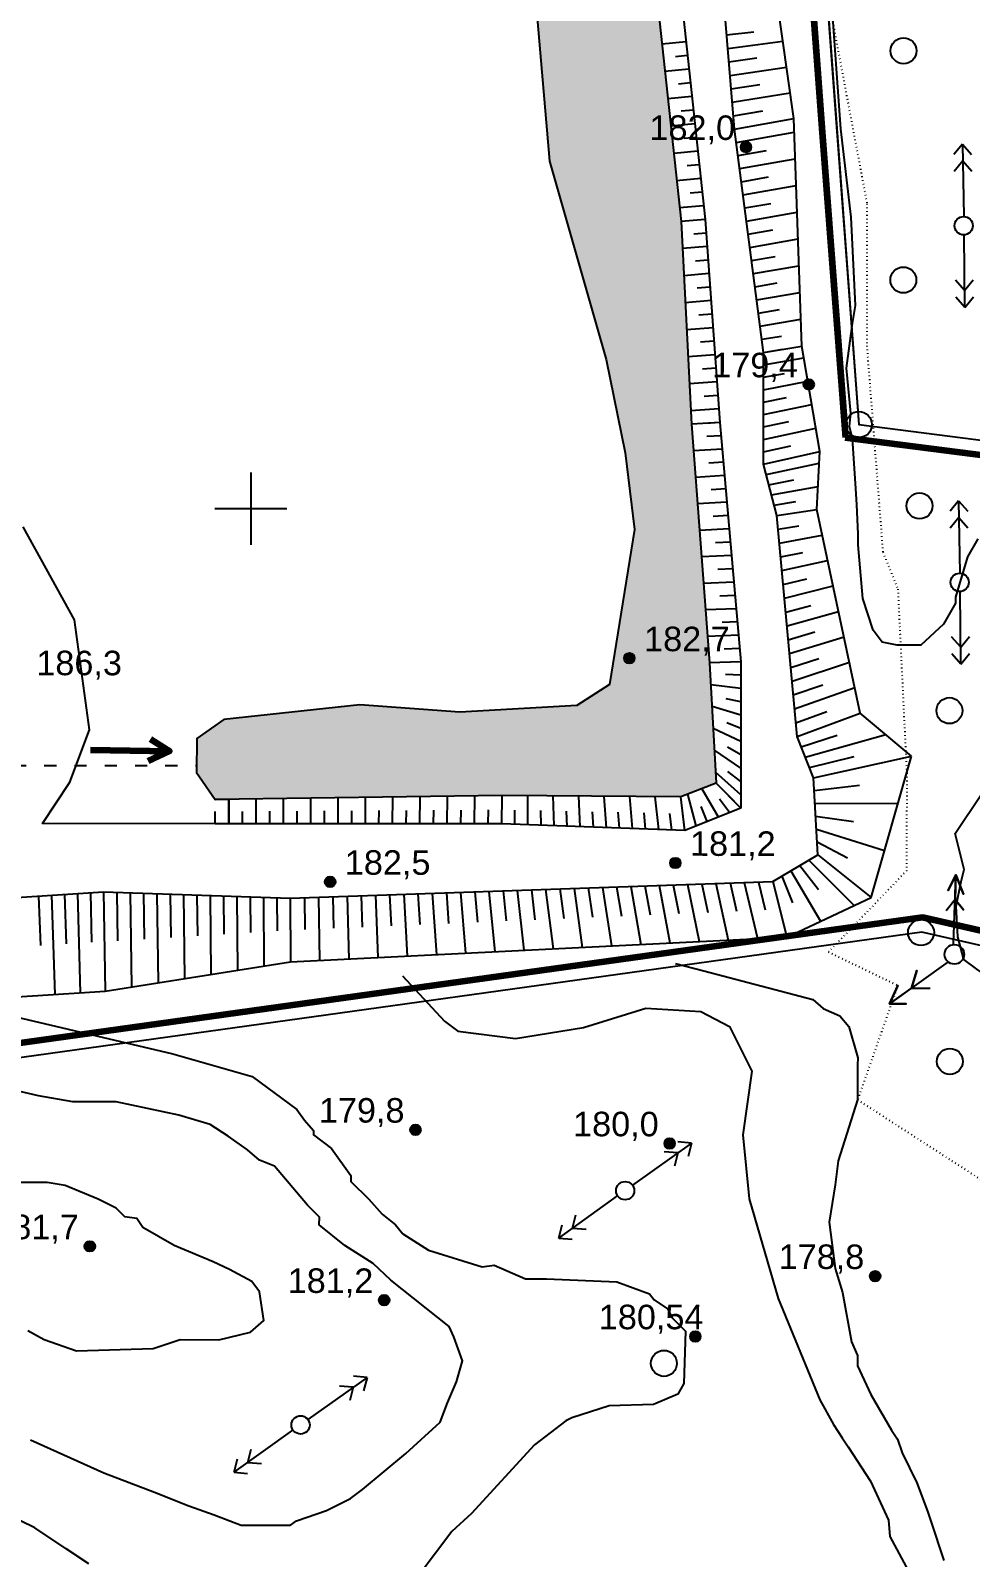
# Model space of a CAD drawing. Header units: millimetres. Extents: x 6243 to 9314, y 4730 to 7085.
# Drawn here: x 7769.4 to 7899.9, y 5654.5 to 5866.3 of the extents above; entities that cross this region are included whole.
import ezdxf

# ---------------------------------------------------------------- set-up
doc = ezdxf.new("R2010")
doc.units = ezdxf.units.MM
doc.header["$LTSCALE"] = 0.7
doc.linetypes.add('ACAD_ISO03W100', pattern=[30, 12, -18])
doc.linetypes.add('ACAD_ISO07W100', pattern=[3, 0, -3])
for name, color, linetype in [('відм', 14, 'Continuous'), ('горизонталі', 22, 'Continuous'), ('горный отвод', 7, 'Continuous'), ('дерево', 7, 'Continuous'), ('Откос', 7, 'Continuous'), ('чорн', 255, 'Continuous')]:
    doc.layers.add(name, color=color, linetype=linetype)
doc.styles.get("Standard").update_dxf_attribs({"font": 'arial.ttf'})

# ---------------------------------------------------------------- blocks, each defined once
blk = doc.blocks.new('1')
at = {"layer": 'чорн', "color": 7, "ltscale": 0.2, "transparency": 33554687}
for p, q in [((5601.51, 1990.78), (5598.6, 1986.67)), ((5594.99, 1981.51), (5597.87, 1985.63))]:
    blk.add_line(p, q, dxfattribs=at)
for points in [[(5601.51, 1990.78), (5600.59, 1990.54)], [(5601.51, 1990.78), (5601.59, 1989.83)], [(5600.83, 1989.82), (5599.91, 1989.58)], [(5600.83, 1989.82), (5600.92, 1988.87)], [(5595.66, 1982.47), (5595.57, 1983.42)], [(5595.66, 1982.47), (5596.58, 1982.71)], [(5594.99, 1981.51), (5594.9, 1982.46)], [(5594.99, 1981.51), (5595.9, 1981.75)]]:
    blk.add_lwpolyline(points, dxfattribs=at)
blk.add_circle((5598.25, 1986.14), 0.633, dxfattribs=at)

msp = doc.modelspace()

# ---------------------------------------------------------------- hatches: boundary and pattern name
at = {"layer": 'відм', "ltscale": 0.2}
h = msp.add_hatch(color=256, dxfattribs=at)
h.dxf.hatch_style = 1
h.paths.add_polyline_path([(7869.44, 5850.15, 1), (7867.97, 5850.15, 1)])
h = msp.add_hatch(color=256, dxfattribs=at)
h.dxf.hatch_style = 1
h.paths.add_polyline_path([(7878.15, 5817.22, 1), (7876.68, 5817.22, 1)])
h = msp.add_hatch(color=256, dxfattribs=at)
h.dxf.hatch_style = 1
h.paths.add_polyline_path([(7853.25, 5779.23, 1), (7851.78, 5779.24, 1)])
h = msp.add_hatch(color=256, dxfattribs=at)
h.dxf.hatch_style = 1
h.paths.add_polyline_path([(7859.62, 5750.84, 1), (7858.16, 5750.84, 1)])
h = msp.add_hatch(color=256, dxfattribs=at)
h.dxf.hatch_style = 1
h.paths.add_polyline_path([(7811.71, 5748.22, 1), (7810.24, 5748.22, 1)])
h = msp.add_hatch(color=32, dxfattribs=at)
h.dxf.hatch_style = 1
h.paths.add_polyline_path([(7823.56, 5713.82, 1), (7822.09, 5713.83, 1)])
h = msp.add_hatch(color=32, dxfattribs=at)
h.dxf.hatch_style = 1
h.paths.add_polyline_path([(7858.84, 5711.92, 1), (7857.37, 5711.92, 1)])
h = msp.add_hatch(color=32, dxfattribs=at)
h.dxf.hatch_style = 1
h.paths.add_polyline_path([(7778.36, 5697.65, 1), (7776.9, 5697.65, 1)])
h = msp.add_hatch(color=32, dxfattribs=at)
h.dxf.hatch_style = 1
h.paths.add_polyline_path([(7887.37, 5693.51, 1), (7885.9, 5693.51, 1)])
h = msp.add_hatch(color=32, dxfattribs=at)
h.dxf.hatch_style = 1
h.paths.add_polyline_path([(7819.22, 5690.19, 1), (7817.76, 5690.2, 1)])
h = msp.add_hatch(color=256, dxfattribs=at)
h.dxf.hatch_style = 1
h.paths.add_polyline_path([(7862.4, 5685.15, 1), (7860.94, 5685.15, 1)])
at = {"layer": 'чорн', "ltscale": 0.2}
h = msp.add_hatch(color=5, dxfattribs=at)
h.dxf.hatch_style = 1
h.paths.add_polyline_path([(7817.77, 5916.46), (7829.59, 5912.84), (7837.8, 5896.72), (7839.37, 5871.87), (7841.43, 5848.18), (7849.29, 5820.66), (7851.94, 5807.75), (7853.21, 5797.12), (7849.76, 5775.58), (7845.21, 5772.67), (7829, 5771.75), (7815.11, 5772.79), (7796.24, 5770.76), (7792.46, 5768.11), (7792.45, 5763.4), (7795.03, 5759.64), (7796.93, 5759.67), (7834.87, 5760.19), (7859.63, 5760.01), (7864.57, 5761.93), (7863.64, 5778.58), (7861.13, 5811.69), (7859.68, 5839.81), (7856.4, 5870.32, -0.729146), (7855.07, 5870.74, -0.650103), (7856.3, 5871.29), (7855.82, 5875.77), (7852.6, 5908.24), (7851.18, 5928.5), (7846.17, 5951.53), (7842.34, 5954.72), (7833.23, 5955.25), (7777.53, 5951.19), (7753.01, 5940.6), (7747.54, 5932.32), (7746.31, 5920.64), (7747.75, 5914.33), (7753.7, 5910.16), (7761.02, 5910.15), (7772.85, 5913.28), (7792.15, 5911.39)])
h.paths.add_polyline_path([(7834.92, 5950.23), (7834.93, 5953.37), (7838.75, 5953.37), (7838.75, 5950.23)], flags=16)
h.paths.add_polyline_path([(7853.18, 5778.36), (7866.77, 5778.34), (7866.78, 5785.35), (7853.19, 5785.36)], flags=9)
h.paths.add_polyline_path([(7846.28, 5928.47), (7859.86, 5928.46), (7859.87, 5935.46), (7846.29, 5935.48)], flags=24)
h.paths.add_polyline_path([(7841.03, 5869.88), (7854.62, 5869.86), (7854.62, 5876.87), (7841.04, 5876.89)], flags=24)
h.paths.add_polyline_path([(7853.93, 5849.29), (7867.51, 5849.27), (7867.52, 5856.28), (7853.94, 5856.29)], flags=9)

# ---------------------------------------------------------------- linework, layer by layer
at = {"layer": 'відм', "color": 7, "ltscale": 0.2}
for centre in [(7868.7, 5850.15), (7877.41, 5817.22), (7852.51, 5779.24), (7858.89, 5750.84), (7810.98, 5748.22), (7861.67, 5685.15)]:
    msp.add_circle(centre, 0.733, dxfattribs=at)
at = {"layer": 'відм', "color": 32, "ltscale": 0.2}
for centre in [(7822.82, 5713.82), (7858.1, 5711.92), (7777.63, 5697.65), (7886.63, 5693.51), (7818.49, 5690.19)]:
    msp.add_circle(centre, 0.733, dxfattribs=at)
at = {"layer": 'горизонталі', "color": 32}
for points in [[(7900.88, 5795.79), (7899.42, 5793.3), (7897.76, 5787.7), (7897.76, 5786.87), (7896.09, 5783.97), (7892.98, 5781.06), (7889.66, 5781.07), (7887.58, 5781.49), (7886.34, 5783.15), (7884.89, 5787.51), (7884.28, 5794.98), (7884.28, 5796.43), (7884.08, 5800.58), (7883.88, 5803.48), (7883.47, 5809.71), (7883.05, 5811.37), (7883.26, 5813.24), (7882.65, 5819.46), (7883.49, 5825.68), (7883.9, 5828.17), (7883.3, 5840.42), (7881.86, 5852.66), (7881.45, 5858.47), (7880.63, 5870.09)], [(7903.15, 5734.43), (7900.74, 5736.1), (7898.95, 5737.43), (7898.12, 5740.6), (7897.85, 5744.86), (7898.54, 5748.28), (7898.96, 5749.93), (7897.72, 5754.92), (7901.46, 5760.51), (7901.88, 5761.76), (7906.44, 5763.62), (7909.76, 5763.2), (7912.04, 5761.75), (7913.49, 5760.5), (7915.36, 5758.63), (7917.85, 5758.21)], [(7858.9, 5736.91), (7862.84, 5735.87), (7877.98, 5731.91), (7879.43, 5730.66), (7881.71, 5729.62), (7882.96, 5728.17), (7884.2, 5723.81), (7884.19, 5722.77), (7884.19, 5718), (7881.48, 5709.5), (7881.06, 5706.18), (7880.23, 5700.99), (7881.05, 5694.56), (7882.08, 5691.24), (7883.32, 5684.39), (7884.15, 5682.52), (7884.15, 5681.07), (7886.01, 5677.12), (7888.91, 5672.14), (7889.74, 5670.89), (7890.36, 5669.03), (7892.43, 5664.87), (7893.87, 5660.93), (7894.29, 5659.68), (7896.15, 5654.08)], [(7821.03, 5735.2), (7826.84, 5728.9), (7828.68, 5727.51), (7836.72, 5726.49), (7846.14, 5728.01), (7854.78, 5730.68), (7862.44, 5730.25), (7866.43, 5728.17), (7869.5, 5721.96), (7868.28, 5713.11), (7869.15, 5704.24), (7873.16, 5690.42), (7878.95, 5676.37), (7880.82, 5672.95), (7882.06, 5671.11), (7882.89, 5669.86), (7885.99, 5665.09), (7888.48, 5659.69), (7888.68, 5657.41), (7891.58, 5652.01)], [(7760.04, 5731.2), (7789.17, 5724.34), (7800.16, 5721.21), (7806.38, 5716.64), (7807.42, 5715.18), (7808.66, 5713.73), (7808.66, 5713.11), (7811.15, 5711.24), (7813.84, 5707.5), (7813.84, 5706.67), (7816.33, 5704.18), (7818.19, 5702.1), (7820.06, 5700.65), (7821.09, 5699.4), (7824.62, 5697.11), (7832.08, 5694.82), (7833.74, 5695.03), (7838.1, 5693.16), (7841, 5693.15), (7850.75, 5692.73), (7855.32, 5691.06), (7855.94, 5690.23), (7857.8, 5688.98), (7858.43, 5687.74), (7860.29, 5685.87), (7860.07, 5678.61), (7859.24, 5677.15), (7855.87, 5675.71), (7849.7, 5675.51), (7844.51, 5673.85), (7843.68, 5673.44), (7839.32, 5670.12), (7830.59, 5660.59), (7827.89, 5658.1), (7823.32, 5652.09)], [(7769.39, 5670.83), (7779.56, 5666.25), (7786.61, 5663.55), (7791.38, 5661.67), (7794.9, 5660.42), (7798.64, 5658.97), (7801.13, 5658.96), (7805.48, 5658.96), (7806.31, 5659.58), (7810.47, 5661.03), (7813.79, 5662.68), (7815.45, 5663.93), (7821.47, 5668.9), (7826.25, 5673.25), (7827.29, 5675.95), (7828.54, 5678.85), (7829.37, 5681.75), (7828.13, 5685.08), (7827.51, 5686.53), (7819.42, 5692.97), (7816.94, 5695.26), (7813, 5697.75), (7809.47, 5700.66), (7809.48, 5701.7), (7807.82, 5703.36), (7803.26, 5708.76), (7801.19, 5709.59), (7799.53, 5711.04), (7796.83, 5712.92), (7794.34, 5714.58), (7789.99, 5715.83), (7781.28, 5717.71), (7775.26, 5717.71), (7770.49, 5718.55), (7765.1, 5719.8)], [(7769, 5685.97), (7771.28, 5684.73), (7775.78, 5683.18), (7786.42, 5683.46), (7790.16, 5684.71), (7795.55, 5684.7), (7799.91, 5685.73), (7801.78, 5687.39), (7801.78, 5687.39), (7801.16, 5691.33), (7800.13, 5692.79), (7797.02, 5694.45), (7794.74, 5695.49), (7789.35, 5697.78), (7784.99, 5700.27), (7784.16, 5701.52), (7782.5, 5701.73), (7781.26, 5702.97), (7778.77, 5704.22), (7774.21, 5706.09), (7771.72, 5706.51), (7767.78, 5706.52)], [(7777.47, 5653.6), (7774.36, 5655.68), (7770, 5658.59), (7763.99, 5661.5)]]:
    msp.add_lwpolyline(points, dxfattribs=at)
at = {"layer": 'горный отвод', "color": 2, "lineweight": 200, "ltscale": 0.2}
msp.add_line((7882.48, 5809.87), (7996.95, 5795.2), dxfattribs=at)
at = {"layer": 'горный отвод', "color": 7, "ltscale": 0.2}
for points in [[(6833.81, 6399.02), (7050.49, 6541.99), (7159.64, 6603.79), (7192.72, 6605.52), (7214.71, 6594.41), (7446.38, 6394.62), (7812.87, 6318.98), (7813.33, 6270.44), (8212.54, 6212.33), (8210.56, 6196.61), (8228.28, 6077.75), (8075.07, 6062.83), (7942.18, 6050.2), (7867.23, 6042.06), (7881.29, 5852.33), (7884.37, 5811.65), (7998.72, 5796.99), (8009.93, 5714.66)], [(8210.56, 6196.61), (8225.4, 6093.88), (8228.28, 6077.75), (7867.23, 6042.06), (7884.37, 5811.65), (7998.72, 5796.99), (8009.93, 5714.66), (7893.11, 5741.23), (7485.75, 5684.53), (7371.91, 5668.57), (7363.94, 5566.46)], [(8007.55, 5717.27), (7893.2, 5743.27), (7485.48, 5686.52), (7370.03, 5670.34), (7361.89, 5566.02)], [(8007.55, 5717.27), (7893.2, 5743.27), (7485.48, 5686.52), (7370.03, 5670.34), (7361.89, 5566.02)], [(8007.55, 5717.27), (7893.2, 5743.27), (7485.48, 5686.52), (7370.03, 5670.34), (7361.89, 5566.02)], [(8007.55, 5717.26), (7893.2, 5743.27), (7485.48, 5686.52), (7370.03, 5670.33), (7361.89, 5566.03)]]:
    msp.add_lwpolyline(points, dxfattribs=at)
at = {"layer": 'горный отвод', "color": 2, "ltscale": 0.2}
for points in [[(7865.08, 6043.85), (7879.29, 5852.18), (7882.36, 5811.5)], [(7865.22, 6041.91), (7879.29, 5852.18), (7882.36, 5811.5)], [(7865.22, 6041.91), (7879.29, 5852.18), (7882.36, 5811.5)], [(7865.22, 6041.91), (7879.29, 5852.18), (7882.36, 5811.5)]]:
    msp.add_lwpolyline(points, dxfattribs=at)
at = {"layer": 'горный отвод', "color": 2, "lineweight": 200, "ltscale": 0.2}
for points in [[(7865.22, 6041.91), (7879.29, 5852.18), (7882.49, 5809.87)], [(8007.55, 5717.26), (7893.2, 5743.26), (7485.48, 5686.52), (7370.03, 5670.33), (7361.89, 5566.03)]]:
    msp.add_lwpolyline(points, dxfattribs=at)
at = {"layer": 'дерево', "color": 7, "ltscale": 0.2}
for centre in [(7890.56, 5863.51), (7890.53, 5831.71), (7884.37, 5811.65), (7892.78, 5800.37), (7896.93, 5771.97), (7892.99, 5741.18), (7896.99, 5723.31), (7857.31, 5681.42)]:
    msp.add_circle(centre, 1.8, dxfattribs=at)
at = {"layer": 'Откос', "color": 7, "ltscale": 0.15}
for p, q in [((7866.01, 5865.71), (7869.78, 5866.16)), ((7860.37, 5864.74), (7857.04, 5864.41)), ((7866.17, 5863.84), (7873.81, 5864.83)), ((7860.57, 5862.85), (7858.91, 5862.68)), ((7866.33, 5861.97), (7870.2, 5862.51)), ((7866.48, 5860.1), (7874.32, 5861.25)), ((7860.78, 5860.95), (7857.45, 5860.63)), ((7860.98, 5859.06), (7859.31, 5858.89)), ((7861.18, 5857.16), (7857.85, 5856.84)), ((7866.64, 5858.23), (7870.61, 5858.85)), ((7866.8, 5856.36), (7874.83, 5857.67)), ((7861.39, 5855.27), (7859.72, 5855.11)), ((7866.96, 5854.5), (7871.02, 5855.19)), ((7861.59, 5853.37), (7858.26, 5853.06)), ((7867.12, 5852.63), (7875.34, 5854.1)), ((7867.12, 5852.63), (7871.23, 5853.36)), ((7861.8, 5851.48), (7860.13, 5851.32)), ((7867.35, 5850.8), (7875.4, 5852.24)), ((7862, 5849.58), (7858.67, 5849.27)), ((7867.59, 5848.98), (7871.53, 5849.68)), ((7867.83, 5847.16), (7875.53, 5848.53)), ((7862.2, 5847.69), (7860.54, 5847.53)), ((7862.41, 5845.79), (7859.07, 5845.49)), ((7868.06, 5845.34), (7871.83, 5846.01)), ((7868.3, 5843.52), (7875.66, 5844.82)), ((7862.61, 5843.9), (7860.94, 5843.75)), ((7868.54, 5841.7), (7872.13, 5842.33)), ((7862.81, 5842), (7859.48, 5841.7)), ((7863.02, 5840.11), (7859.68, 5839.81)), ((7863.02, 5840.11), (7861.35, 5839.96)), ((7868.77, 5839.88), (7875.79, 5841.11)), ((7863.16, 5838.23), (7861.47, 5838.08)), ((7869.01, 5838.05), (7872.43, 5838.65)), ((7863.29, 5836.35), (7859.88, 5836.06)), ((7869.25, 5836.23), (7875.92, 5837.4)), ((7863.43, 5834.48), (7861.7, 5834.33)), ((7869.48, 5834.41), (7872.73, 5834.98)), ((7869.72, 5832.59), (7876.05, 5833.68)), ((7863.57, 5832.6), (7860.07, 5832.31)), ((7863.7, 5830.72), (7861.94, 5830.58)), ((7869.96, 5830.77), (7873.03, 5831.3)), ((7870.19, 5828.95), (7876.18, 5829.97)), ((7863.84, 5828.85), (7860.26, 5828.56)), ((7870.43, 5827.12), (7873.33, 5827.62)), ((7863.98, 5826.97), (7862.17, 5826.83)), ((7870.67, 5825.3), (7876.31, 5826.26)), ((7864.12, 5825.09), (7860.46, 5824.81)), ((7864.25, 5823.22), (7862.4, 5823.08)), ((7870.9, 5823.48), (7873.64, 5823.94)), ((7864.39, 5821.34), (7860.65, 5821.06)), ((7871.14, 5821.66), (7876.43, 5822.55)), ((7871.14, 5821.66), (7873.79, 5822.11)), ((7871.14, 5819.94), (7876.71, 5820.93)), ((7864.53, 5819.46), (7862.64, 5819.32)), ((7871.13, 5818.21), (7874.06, 5818.76)), ((7864.66, 5817.59), (7860.84, 5817.31)), ((7871.13, 5816.49), (7877.28, 5817.67)), ((7864.8, 5815.71), (7862.87, 5815.57)), ((7871.13, 5814.76), (7874.34, 5815.41)), ((7864.94, 5813.83), (7861.03, 5813.56)), ((7871.13, 5813.04), (7877.84, 5814.42)), ((7865.08, 5811.95), (7861.13, 5811.69)), ((7865.08, 5811.95), (7863.1, 5811.82)), ((7871.12, 5809.59), (7878.4, 5811.17)), ((7871.13, 5811.32), (7874.62, 5812.06)), ((7865.4, 5808.26), (7861.41, 5808.01)), ((7865.24, 5810.11), (7863.25, 5809.98)), ((7871.12, 5807.87), (7874.9, 5808.71)), ((7865.56, 5806.42), (7863.56, 5806.29)), ((7871.12, 5806.15), (7878.96, 5807.92)), ((7871.12, 5806.15), (7875.04, 5807.03)), ((7871.49, 5804.73), (7878.87, 5806.31)), ((7865.73, 5804.57), (7861.69, 5804.33)), ((7871.87, 5803.31), (7875.33, 5804)), ((7865.89, 5802.72), (7863.86, 5802.61)), ((7872.24, 5801.89), (7878.7, 5803.08)), ((7866.05, 5800.88), (7861.97, 5800.65)), ((7872.61, 5800.47), (7875.61, 5800.97)), ((7872.99, 5799.05), (7878.52, 5799.85)), ((7872.99, 5799.05), (7878.52, 5799.85)), ((7866.21, 5799.03), (7864.16, 5798.92)), ((7873.16, 5797.14), (7876.03, 5797.61)), ((7866.38, 5797.19), (7862.25, 5796.97)), ((7873.34, 5795.22), (7879.28, 5796.32)), ((7866.7, 5793.49), (7862.53, 5793.3)), ((7866.54, 5795.34), (7864.46, 5795.24)), ((7873.51, 5793.3), (7876.58, 5793.93)), ((7866.86, 5791.65), (7864.77, 5791.55)), ((7873.69, 5791.39), (7880.03, 5792.79)), ((7867.03, 5789.8), (7862.81, 5789.62)), ((7873.86, 5789.47), (7877.14, 5790.25)), ((7874.04, 5787.55), (7880.79, 5789.27)), ((7867.19, 5787.96), (7865.07, 5787.87)), ((7867.35, 5786.11), (7863.09, 5785.94)), ((7874.21, 5785.64), (7877.69, 5786.57)), ((7874.39, 5783.72), (7881.54, 5785.74)), ((7867.51, 5784.27), (7865.37, 5784.18)), ((7874.56, 5781.8), (7878.24, 5782.89)), ((7867.68, 5782.42), (7863.37, 5782.26)), ((7874.74, 5779.89), (7882.3, 5782.21)), ((7868, 5778.73), (7863.64, 5778.58)), ((7868, 5778.73), (7863.64, 5778.58)), ((7867.84, 5780.57), (7865.67, 5780.5)), ((7874.91, 5777.97), (7878.79, 5779.21)), ((7875.09, 5776.05), (7883.05, 5778.69)), ((7868, 5776.88), (7865.86, 5776.98)), ((7868, 5775.04), (7863.81, 5775.55)), ((7875.26, 5774.14), (7879.35, 5775.53)), ((7875.44, 5772.22), (7883.81, 5775.16)), ((7867.99, 5771.36), (7863.98, 5772.53)), ((7867.99, 5773.2), (7865.95, 5773.62)), ((7867.99, 5769.51), (7866.03, 5770.26)), ((7875.62, 5770.3), (7879.9, 5771.85)), ((7875.79, 5768.39), (7884.56, 5771.63)), ((7875.79, 5768.39), (7884.56, 5771.63)), ((7867.99, 5767.67), (7864.15, 5769.5)), ((7876.36, 5766.96), (7881.35, 5768.55)), ((7876.93, 5765.52), (7888.12, 5768.64)), ((7867.98, 5763.98), (7864.31, 5766.47)), ((7867.99, 5765.83), (7866.11, 5766.9)), ((7877.5, 5764.09), (7883.7, 5765.62)), ((7878.08, 5762.66), (7891.68, 5765.66)), ((7878.08, 5762.66), (7891.68, 5765.66)), ((7867.98, 5760.3), (7864.48, 5763.44)), ((7867.98, 5758.46), (7864.57, 5761.93)), ((7867.98, 5762.14), (7866.19, 5763.55)), ((7878.17, 5760.88), (7884.46, 5761.63)), ((7796.92, 5756.29), (7796.93, 5759.67)), ((7800.71, 5756.29), (7800.72, 5759.72)), ((7804.5, 5756.28), (7804.52, 5759.77)), ((7808.29, 5756.28), (7808.31, 5759.82)), ((7812.08, 5756.27), (7812.11, 5759.88)), ((7815.87, 5756.27), (7815.9, 5759.93)), ((7819.65, 5756.26), (7819.69, 5759.98)), ((7823.44, 5756.26), (7823.49, 5760.03)), ((7827.23, 5756.25), (7827.28, 5760.08)), ((7831.02, 5756.25), (7831.08, 5760.14)), ((7834.81, 5756.25), (7834.87, 5760.19)), ((7834.81, 5756.25), (7834.87, 5760.19)), ((7838.44, 5756.12), (7838.41, 5760.16)), ((7842.07, 5755.99), (7841.94, 5760.14)), ((7845.7, 5755.86), (7845.48, 5760.11)), ((7849.33, 5755.73), (7849.02, 5760.08)), ((7852.96, 5755.6), (7852.56, 5760.06)), ((7856.59, 5755.47), (7856.09, 5760.03)), ((7860.22, 5755.34), (7859.63, 5760.01)), ((7861.77, 5755.97), (7860.62, 5760.39)), ((7864.87, 5757.21), (7862.59, 5761.16)), ((7866.43, 5757.83), (7865, 5759.69)), ((7867.98, 5758.46), (7866.27, 5760.19)), ((7795.03, 5756.29), (7795.03, 5757.97)), ((7798.82, 5756.29), (7798.82, 5757.99)), ((7802.61, 5756.28), (7802.61, 5758.01)), ((7806.39, 5756.28), (7806.4, 5758.04)), ((7810.18, 5756.28), (7810.2, 5758.06)), ((7813.97, 5756.27), (7813.99, 5758.09)), ((7817.76, 5756.27), (7817.78, 5758.11)), ((7821.55, 5756.26), (7821.57, 5758.13)), ((7825.34, 5756.26), (7825.36, 5758.16)), ((7829.12, 5756.25), (7829.15, 5758.18)), ((7832.91, 5756.25), (7832.94, 5758.21)), ((7836.62, 5756.18), (7836.63, 5758.18)), ((7840.25, 5756.05), (7840.21, 5758.1)), ((7843.88, 5755.92), (7843.8, 5758.02)), ((7847.51, 5755.79), (7847.38, 5757.95)), ((7851.14, 5755.67), (7850.97, 5757.87)), ((7854.77, 5755.54), (7854.55, 5757.79)), ((7858.4, 5755.41), (7858.13, 5757.71)), ((7860.22, 5755.34), (7859.92, 5757.67)), ((7863.32, 5756.59), (7862.46, 5758.68)), ((7878.27, 5759.1), (7889.81, 5759.12)), ((7878.36, 5757.31), (7883.62, 5756.58)), ((7878.46, 5755.53), (7887.94, 5752.58)), ((7878.56, 5753.75), (7882.78, 5751.53)), ((7877.4, 5751.22), (7883.72, 5744.94)), ((7878.65, 5751.97), (7882.36, 5749)), ((7878.65, 5751.97), (7886.07, 5746.04)), ((7873.65, 5749), (7875.17, 5745.33)), ((7874.9, 5749.74), (7879.04, 5742.75)), ((7876.15, 5750.48), (7878.77, 5747.16)), ((7779.54, 5746.82), (7779.74, 5733.06)), ((7779.54, 5746.82), (7779.74, 5733.06)), ((7781.39, 5746.76), (7781.48, 5740.05)), ((7829.08, 5746.76), (7829.77, 5738.32)), ((7831.04, 5746.83), (7831.42, 5742.63)), ((7833.01, 5746.9), (7833.83, 5738.52)), ((7834.98, 5746.97), (7835.42, 5742.79)), ((7836.95, 5747.04), (7837.88, 5738.72)), ((7838.92, 5747.1), (7839.41, 5742.96)), ((7840.89, 5747.17), (7841.93, 5738.93)), ((7842.86, 5747.24), (7843.41, 5743.13)), ((7844.83, 5747.31), (7845.98, 5739.13)), ((7846.8, 5747.38), (7847.4, 5743.3)), ((7848.77, 5747.44), (7850.04, 5739.33)), ((7850.74, 5747.51), (7851.4, 5743.47)), ((7852.7, 5747.58), (7854.09, 5739.54)), ((7854.67, 5747.65), (7855.39, 5743.64)), ((7856.64, 5747.72), (7858.14, 5739.74)), ((7858.61, 5747.78), (7859.39, 5743.81)), ((7860.58, 5747.85), (7862.19, 5739.94)), ((7862.55, 5747.92), (7863.38, 5743.98)), ((7864.52, 5747.99), (7866.24, 5740.15)), ((7866.49, 5748.06), (7867.38, 5744.15)), ((7868.46, 5748.12), (7870.3, 5740.35)), ((7870.43, 5748.19), (7871.38, 5744.32)), ((7872.4, 5748.26), (7874.35, 5740.55)), ((7872.4, 5748.26), (7874.35, 5740.55)), ((7770.49, 5746.24), (7770.77, 5739.37)), ((7772.3, 5746.36), (7772.79, 5732.61)), ((7774.11, 5746.47), (7774.32, 5739.6)), ((7775.92, 5746.59), (7776.27, 5732.84)), ((7777.73, 5746.7), (7777.87, 5739.83)), ((7783.24, 5746.69), (7783.42, 5733.64)), ((7785.09, 5746.63), (7785.17, 5740.28)), ((7786.94, 5746.57), (7787.09, 5734.21)), ((7788.79, 5746.51), (7788.86, 5740.5)), ((7790.64, 5746.44), (7790.76, 5734.79)), ((7792.49, 5746.38), (7792.55, 5740.73)), ((7794.34, 5746.32), (7794.44, 5735.37)), ((7796.19, 5746.26), (7796.23, 5740.96)), ((7798.04, 5746.2), (7798.11, 5735.94)), ((7799.89, 5746.13), (7799.92, 5741.18)), ((7801.74, 5746.07), (7801.78, 5736.52)), ((7803.6, 5746.01), (7803.61, 5741.41)), ((7805.45, 5745.95), (7805.46, 5737.1)), ((7805.45, 5745.95), (7805.46, 5737.1)), ((7807.42, 5746.01), (7807.45, 5741.61)), ((7809.38, 5746.08), (7809.51, 5737.3)), ((7811.35, 5746.15), (7811.45, 5741.78)), ((7813.32, 5746.22), (7813.56, 5737.51)), ((7815.29, 5746.29), (7815.44, 5741.95)), ((7817.26, 5746.35), (7817.62, 5737.71)), ((7819.23, 5746.42), (7819.44, 5742.12)), ((7821.2, 5746.49), (7821.67, 5737.91)), ((7823.17, 5746.56), (7823.43, 5742.29)), ((7825.14, 5746.63), (7825.72, 5738.11)), ((7827.11, 5746.7), (7827.43, 5742.46))]:
    msp.add_line(p, q, dxfattribs=at)
at = {"layer": 'чорн', "color": 7, "ltscale": 0.15}
for p, q in [((7859.15, 5876.11), (7863.02, 5840.11)), ((7855.82, 5875.77), (7859.68, 5839.81)), ((7867.12, 5852.63), (7865.38, 5873.19)), ((7875.34, 5854.1), (7872.54, 5873.77)), ((7876.43, 5822.55), (7875.34, 5854.1)), ((7871.14, 5821.66), (7867.12, 5852.63)), ((7863.02, 5840.11), (7865.08, 5811.95)), ((7859.68, 5839.81), (7861.13, 5811.69)), ((7871.12, 5806.15), (7871.14, 5821.66)), ((7878.96, 5807.92), (7876.43, 5822.55)), ((7861.13, 5811.69), (7863.64, 5778.58)), ((7865.08, 5811.95), (7868, 5778.73)), ((7872.99, 5799.05), (7871.12, 5806.15)), ((7878.52, 5799.85), (7878.96, 5807.92)), ((7884.56, 5771.63), (7878.52, 5799.85)), ((7875.79, 5768.39), (7872.99, 5799.05)), ((7863.64, 5778.58), (7864.57, 5761.93)), ((7868, 5778.73), (7867.98, 5758.46)), ((7891.68, 5765.66), (7884.56, 5771.63)), ((7878.08, 5762.66), (7875.79, 5768.39)), ((7886.07, 5746.04), (7891.68, 5765.66)), ((7864.57, 5761.93), (7859.63, 5760.01)), ((7878.65, 5751.97), (7878.08, 5762.66)), ((7834.87, 5760.19), (7795.03, 5759.64)), ((7859.63, 5760.01), (7834.87, 5760.19)), ((7867.98, 5758.46), (7860.22, 5755.34)), ((7834.81, 5756.25), (7795.03, 5756.29)), ((7860.22, 5755.34), (7834.81, 5756.25)), ((7872.4, 5748.26), (7878.65, 5751.97)), ((7757.84, 5745.43), (7779.54, 5746.82)), ((7779.54, 5746.82), (7805.45, 5745.95)), ((7805.45, 5745.95), (7872.4, 5748.26)), ((7874.35, 5740.55), (7886.07, 5746.04)), ((7805.46, 5737.1), (7874.35, 5740.55)), ((7779.74, 5733.06), (7805.46, 5737.1)), ((7758.89, 5731.73), (7779.74, 5733.06))]:
    msp.add_line(p, q, dxfattribs=at)
at = {"layer": 'чорн', "color": 7, "ltscale": 0.2, "transparency": 33554687}
for p, q in [((7799.99, 5804.99), (7799.99, 5794.99)), ((7794.99, 5799.99), (7804.99, 5799.99)), ((7794.99, 5799.99), (7794.99, 5799.99)), ((7794.99, 5799.99), (7799.99, 5799.99))]:
    msp.add_line(p, q, dxfattribs=at)
at = {"layer": 'чорн', "color": 7, "linetype": 'ACAD_ISO07W100', "ltscale": 0.2}
msp.add_lwpolyline([(7879.17, 6032.55), (7872.52, 6020.04), (7907.78, 6002.63), (7914.9, 5995.33), (7905.01, 5959.28), (7887.34, 5938.08), (7887.31, 5909.25), (7875.99, 5892.59), (7885.49, 5842.29), (7885.46, 5822.6), (7887.69, 5793.94), (7889.77, 5788.84), (7891, 5763.3), (7890.99, 5749.76), (7880.15, 5738.49), (7889.76, 5733.86), (7884.19, 5718), (7914.69, 5698.26), (7919.02, 5683.57), (7918.82, 5656.07)], dxfattribs=at)
at = {"layer": 'чорн', "color": 7, "ltscale": 0.15}
msp.add_lwpolyline([(7839.37, 5871.87), (7841.43, 5848.18), (7849.29, 5820.66), (7851.94, 5807.75), (7853.21, 5797.12), (7849.76, 5775.58), (7845.21, 5772.67), (7829, 5771.75), (7815.11, 5772.79), (7796.24, 5770.76), (7792.46, 5768.11), (7792.45, 5763.4), (7795.03, 5759.64), (7796.93, 5759.67), (7796.92, 5756.29), (7771.07, 5756.32), (7774.85, 5762.03), (7777.6, 5769.31), (7775.48, 5784.56), (7768.36, 5797.45)], dxfattribs=at)
at = {"layer": 'чорн', "color": 5, "lineweight": 100, "ltscale": 0.2, "transparency": 33554687}
for points in [[(7777.7, 5766.55), (7788.7, 5766.36), (7786.04, 5767.99)], [(7788.7, 5766.36), (7785.73, 5764.94)]]:
    msp.add_lwpolyline(points, dxfattribs=at)
at = {"layer": 'чорн', "linetype": 'ACAD_ISO03W100', "ltscale": 0.2, "transparency": 33554687}
msp.add_lwpolyline([(7767.1, 5764.34), (7792.46, 5764.34)], dxfattribs=at)
at = {"layer": 'чорн', "color": 7, "ltscale": 0.2}
for points in [[(7897.48, 5739.52), (7897.84, 5749.17), (7898.87, 5746.49), (7897.84, 5749.17), (7896.76, 5747.03), (7897.84, 5749.17), (7897.71, 5745.75), (7898.9, 5744.35), (7897.71, 5745.75), (7896.49, 5744.18)], [(7896.74, 5737.12), (7888.62, 5731.31), (7889.76, 5733.86), (7888.62, 5731.31), (7890.91, 5731.3), (7888.62, 5731.31), (7891.66, 5733.48), (7892.41, 5735.91), (7891.66, 5733.48), (7894.28, 5733.47)]]:
    msp.add_lwpolyline(points, dxfattribs=at)
msp.add_circle((7897.62, 5738.16), 1.36, dxfattribs=at)

# ---------------------------------------------------------------- block references
at = {"layer": 'чорн', "xscale": 2, "yscale": 2, "zscale": 2}
for p, rotation in [((14635.49, 15624.89), 215.9222851649353), ((14634.95, 15575.41), 215.9222851649353), ((-4028.29, 5671.71), 340.6287930735733), ((-4073.34, 5639.21), 340.6287930735733), ((-4118.57, 5610.03), 340.6287930735733)]:
    msp.add_blockref('1', p, dxfattribs=dict(at, rotation=rotation))

# ---------------------------------------------------------------- texts
at = {"layer": 'чорн', "color": 7, "ltscale": 0.2, "char_height": 3.4, "attachment_point": 1, "rotation": 359.9325}
for s, insert in [('182,0', (7855.3, 5854.55)), ('179,4', (7864.01, 5821.62)), ('182,7', (7854.56, 5783.62)), ('186,3', (7770.2, 5780.29)), ('181,2', (7860.93, 5755.23)), ('182,5', (7813.02, 5752.61)), ('180,54', (7848.27, 5689.56))]:
    msp.add_mtext_dynamic_manual_height_columns(s, width=2.4374, gutter_width=12.5, heights=[0], dxfattribs=dict(at, insert=insert))
at = {"layer": 'чорн', "color": 32, "ltscale": 0.2, "char_height": 3.4, "attachment_point": 1, "rotation": 359.9325}
for s, insert in [('179,8', (7809.42, 5718.23)), ('180,0', (7844.7, 5716.33)), ('181,7', (7764.22, 5702.05)), ('178,8', (7873.23, 5697.92)), ('181,2', (7805.09, 5694.6))]:
    msp.add_mtext_dynamic_manual_height_columns(s, width=2.4374, gutter_width=12.5, heights=[0], dxfattribs=dict(at, insert=insert))

doc.saveas('drawing.dxf')
